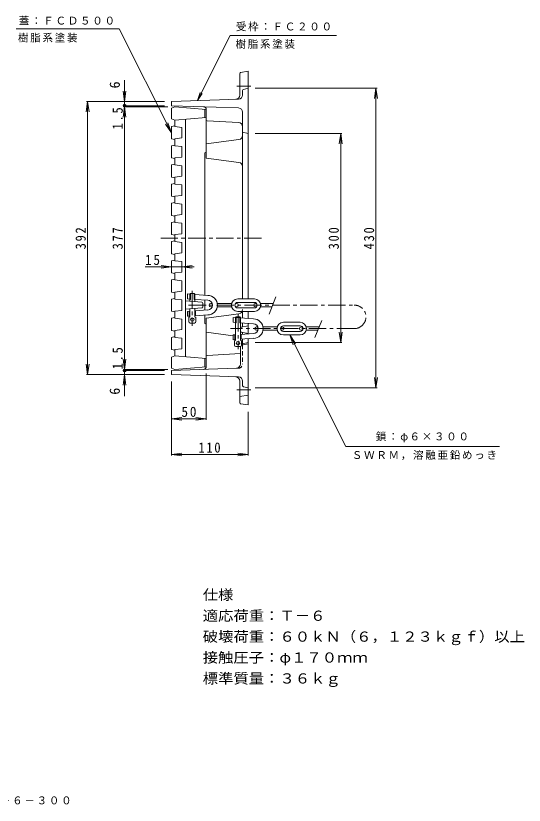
# Model space of a CAD drawing. Units: millimetres, scale not verified. Extents: x -624 to 844, y -686 to 448.
# Drawn here: x 116 to 844, y -686 to 447 of the extents above; entities that cross this region are included whole.
import ezdxf
from ezdxf.enums import TextEntityAlignment as Align

# ---------------------------------------------------------------- set-up
doc = ezdxf.new("R2010")
doc.units = ezdxf.units.MM
doc.header["$LTSCALE"] = 5
doc.header["$PDMODE"] = 32
doc.header["$PDSIZE"] = 4
doc.linetypes.add('CHAIN1', pattern=[8, 5, -1, 1, -1])
doc.linetypes.add('DASHED1', pattern=[1.8, 1.2, -0.6])
for name, color, linetype, lineweight in [('A-1_ピット', 2, 'Continuous', 9), ('A-2_蓋', 3, 'Continuous', 9), ('A-4_寸法', 7, 'Continuous', 9), ('A-5_仕様文', 7, 'Continuous', 9), ('A-F', 7, 'Continuous', 9)]:
    doc.layers.add(name, color=color, linetype=linetype, lineweight=lineweight)
doc.layers.add('A-E', color=2, linetype='Continuous')
doc.layers.add('F-F', color=7, linetype='Continuous')
doc.styles.add('ＭＳ ゴシック', font='')
doc.styles.get('ＭＳ ゴシック').set_extended_font_data('MS Gothic')

msp = doc.modelspace()

# ---------------------------------------------------------------- linework, layer by layer
at = {"layer": 'A-1_ピット'}
for p, q in [((436.7, 333.558), (436.7, 364.627)), ((448.7, 367.898), (437.953, 366.106)), ((448.7, 41.148), (448.7, 367.898)), ((440.7, 333.695), (440.7, 340.227)), ((441.836, 341.682), (448.7, 343.398)), ((338.7, 324.398), (434.905, 327.699)), ((338.7, 324.398), (338.7, 318.398)), ((338.7, 318.398), (434.905, 315.096)), ((388.7, 298.214), (388.7, 312.817)), ((440.7, 309.1), (440.7, 41.148)), ((390.113, 296.716), (435.045, 294.124)), ((440.7, 280.398), (448.7, 278.398)), ((435.471, 269.72), (388.7, 263.657)), ((440.7, 23.148), (440.7, 13.534)), ((448.7, 12.974), (448.7, 23.148)), ((438.932, 0.622), (448.7, 2.398)), ((440.7, 6.534), (440.7, 0.943)), ((448.7, 5.974), (448.7, -8.602)), ((448.7, -8.998), (448.7, 5.974)), ((427.2, -11.852), (388.7, -6.861)), ((437.7, -0.854), (437.7, -18.252)), ((438.932, -6.826), (448.7, -8.602)), ((440.7, -7.148), (440.7, -9.557)), ((440.7, -16.557), (440.7, -25.057)), ((440.7, -23.602), (448.7, -21.602)), ((448.7, -111.102), (448.7, -15.998)), ((437.7, -27.252), (437.7, -52.408)), ((439.2, -25.33), (448.7, -23.602)), ((388.7, -56.022), (388.7, -41.418)), ((390.113, -39.921), (437.7, -37.176)), ((338.7, -61.602), (431.906, -58.404)), ((338.7, -67.602), (338.7, -61.602)), ((338.7, -67.602), (434.905, -70.903)), ((436.7, -76.763), (436.7, -107.832)), ((440.7, -76.9), (440.7, -83.431)), ((441.836, -84.886), (448.7, -86.602)), ((436.7, -99.102), (448.7, -97.102)), ((448.7, -111.102), (437.953, -109.311))]:
    msp.add_line(p, q, dxfattribs=at)
at = {"layer": 'A-1_ピット', "linetype": 'CHAIN1'}
for p, q in [((452.7, 346.398), (432.7, 346.398)), ((452.7, -89.602), (432.7, -89.602))]:
    msp.add_line(p, q, dxfattribs=at)
at = {"layer": 'A-1_ピット', "linetype": 'DASHED1'}
for p, q in [((440.7, -25.057), (440.7, -52.305)), ((431.905, -58.404), (434.905, -58.301))]:
    msp.add_line(p, q, dxfattribs=at)
at = {"layer": 'A-1_ピット'}
for points in [[(388.7, 263.657), (388.7, 243.138), (435.471, 237.076)], [(388.7, -6.861), (388.7, 13.657), (435.471, 19.72)]]:
    msp.add_lwpolyline(points, dxfattribs=at)
for centre, radius, start, end in [((438.2, 364.627), 1.5, 99.46231, 180), ((442.2, 340.227), 1.5, 104.03624, 180), ((430.7, 333.558), 6, 271.96503, 0), ((434.7, 333.695), 6, 271.9651, 0), ((384.7, 312.817), 4, 0, 88.03473), ((434.7, 309.1), 6, 0, 88.03473), ((390.2, 298.214), 1.5, 180, 266.69812), ((434.7, 288.134), 6, 0, 86.69812), ((434.7, 275.67), 6, 277.38602, 0), ((434.7, 231.125), 6, 0, 82.61398), ((434.7, 25.67), 6, 277.38602, 0), ((439.2, -0.854), 1.5, 100.3045, 180), ((439.2, -5.351), 1.5, 180, 259.6955), ((434.7, -18.875), 6, 0, 22.39267), ((390.2, -41.418), 1.5, 93.30186, 180), ((384.7, -56.022), 4, 271.96526, 0), ((431.7, -52.408), 6, 271.9651, 0), ((430.7, -76.763), 6, 0, 88.0349), ((434.7, -76.9), 6, 0, 88.03474), ((442.2, -83.431), 1.5, 180, 255.96376), ((438.2, -107.832), 1.5, 180, 260.53767)]:
    msp.add_arc(centre, radius, start, end, dxfattribs=at)
at = {"layer": 'A-1_ピット', "linetype": 'DASHED1'}
msp.add_arc((434.7, -52.305), 6, 271.96526, 0, dxfattribs=at)
at = {"layer": 'A-2_蓋'}
for p, q in [((338.7, 314.898), (343.7, 316.898)), ((338.7, 314.898), (338.7, 299.398)), ((343.7, 316.898), (388.7, 312.961)), ((386.7, 301.16), (386.7, 313.136)), ((388.7, 251.786), (388.7, 312.961)), ((343.7, 297.398), (338.7, 299.398)), ((343.7, 297.398), (388.7, 301.335)), ((343.7, 297.398), (343.7, 288.398)), ((358.7, 298.71), (358.7, -41.915)), ((343.7, 289.398), (338.7, 288.398)), ((338.7, 288.398), (338.7, 270.898)), ((343.7, 288.398), (353.7, 287.21)), ((353.7, 287.21), (353.7, 272.085)), ((353.7, 272.085), (343.7, 270.898)), ((338.7, 270.898), (343.7, 269.898)), ((343.7, 261.898), (338.7, 260.898)), ((338.7, 260.898), (338.7, 243.398)), ((343.7, 270.898), (343.7, 260.898)), ((343.7, 260.898), (353.7, 259.71)), ((353.7, 259.71), (353.7, 244.585)), ((386.7, 250.786), (388.7, 251.786)), ((386.7, 46.389), (386.7, 250.786)), ((338.7, 243.398), (343.7, 242.398)), ((353.7, 244.585), (343.7, 243.398)), ((343.7, 243.398), (343.7, 233.398)), ((343.7, 234.398), (338.7, 233.398)), ((338.7, 233.398), (338.7, 215.898)), ((343.7, 233.398), (353.7, 232.21)), ((353.7, 232.21), (353.7, 217.085)), ((338.7, 215.898), (343.7, 214.898)), ((343.7, 206.898), (338.7, 205.898)), ((338.7, 205.898), (338.7, 188.398)), ((343.7, 205.898), (353.7, 204.71)), ((353.7, 204.71), (353.7, 189.585)), ((338.7, 188.398), (343.7, 187.398)), ((353.7, 189.585), (343.7, 188.398)), ((343.7, 188.398), (343.7, 178.398)), ((343.7, 179.398), (338.7, 178.398)), ((338.7, 178.398), (338.7, 160.898)), ((343.7, 178.398), (353.7, 177.21)), ((353.7, 177.21), (353.7, 162.085)), ((338.7, 160.898), (343.7, 159.898)), ((353.7, 162.085), (343.7, 160.898)), ((343.7, 160.898), (343.7, 150.898)), ((343.7, 151.898), (338.7, 150.898)), ((338.7, 150.898), (338.7, 133.398)), ((343.7, 150.898), (353.7, 149.71)), ((353.7, 149.71), (353.7, 134.585)), ((338.7, 133.398), (343.7, 132.398)), ((353.7, 134.585), (343.7, 133.398)), ((343.7, 133.398), (343.7, 123.397)), ((338.7, 123.397), (343.7, 124.398)), ((338.7, 105.898), (338.7, 123.397)), ((353.7, 122.21), (343.7, 123.397)), ((353.7, 107.085), (353.7, 122.21)), ((343.7, 104.898), (338.7, 105.898)), ((343.7, 105.898), (353.7, 107.085)), ((343.7, 95.898), (343.7, 105.898)), ((338.7, 95.898), (343.7, 96.898)), ((338.7, 78.398), (338.7, 95.898)), ((353.7, 94.71), (343.7, 95.898)), ((353.7, 79.585), (353.7, 94.71)), ((343.7, 78.398), (353.7, 79.585)), ((343.7, 77.398), (338.7, 78.398)), ((338.7, 68.398), (343.7, 69.398)), ((338.7, 50.898), (338.7, 68.398)), ((343.7, 68.398), (343.7, 78.398)), ((353.7, 67.21), (343.7, 68.398)), ((353.7, 52.085), (353.7, 67.21)), ((343.7, 49.898), (338.7, 50.898)), ((343.7, 50.898), (353.7, 52.085)), ((361.7, 48.137), (361.7, 41.137)), ((361.7, 48.137), (365.2, 47.892)), ((366.2, 48.892), (365.2, 47.892)), ((365.2, 47.892), (365.2, 37.628)), ((371.2, 48.892), (366.2, 48.892)), ((366.2, 48.892), (366.2, 40.403)), ((371.2, 48.892), (371.2, 40.403)), ((371.2, 48.892), (372.2, 47.892)), ((372.2, 47.892), (372.2, 37.068)), ((372.2, 47.403), (390.7, 46.109)), ((338.7, 40.898), (343.7, 41.898)), ((338.7, 23.398), (338.7, 40.898)), ((353.7, 24.585), (353.7, 39.71)), ((382.32, 36.258), (358.7, 38.148)), ((361.7, 41.137), (365.2, 40.892)), ((366.2, 40.403), (365.2, 40.403)), ((372.2, 40.403), (371.2, 40.403)), ((372.2, 40.403), (390.7, 39.109)), ((383.7, 29.532), (383.7, 34.763)), ((386.7, 24.906), (386.7, 39.389)), ((397.238, 34.648), (395.2, 34.648)), ((425.054, 34.648), (404.475, 34.648)), ((432.2, 34.648), (430.577, 34.648)), ((457.7, 41.148), (433.7, 41.148)), ((457.7, 36.148), (433.7, 36.148)), ((459.2, 34.648), (460.823, 34.648)), ((466.346, 34.648), (484.937, 34.648)), ((478.881, 19.222), (488.603, 43.985)), ((343.7, 22.398), (338.7, 23.398)), ((343.7, 23.398), (353.7, 24.585)), ((343.7, 13.398), (343.7, 23.398)), ((382.32, 28.037), (358.7, 26.148)), ((361.7, 23.158), (365.2, 23.403)), ((361.7, 23.158), (361.7, 16.158)), ((364.2, 23.333), (364.2, 16.333)), ((365.2, 26.668), (365.2, 15.408)), ((372.2, 27.228), (372.2, 15.408)), ((372.2, 23.892), (390.7, 25.186)), ((373.2, 23.962), (373.2, 16.962)), ((397.238, 29.648), (395.2, 29.648)), ((425.054, 29.648), (404.475, 29.648)), ((432.2, 29.648), (430.577, 29.648)), ((457.7, 28.148), (433.7, 28.148)), ((457.7, 23.148), (433.7, 23.148)), ((459.2, 29.648), (460.823, 29.648)), ((466.346, 29.648), (482.974, 29.648)), ((338.7, 13.398), (343.7, 14.398)), ((338.7, -4.102), (338.7, 13.398)), ((353.7, 12.21), (343.7, 13.398)), ((353.7, -2.915), (353.7, 12.21)), ((361.7, 16.158), (365.2, 16.403)), ((365.2, 15.408), (363.7, 14.408)), ((363.7, 14.408), (363.7, 8.408)), ((372.2, 16.892), (390.7, 18.186)), ((372.2, 15.408), (373.7, 14.408)), ((373.7, 14.408), (373.7, 8.408)), ((386.7, 6.01), (386.7, 17.906)), ((427.2, 14.478), (427.2, 7.478)), ((427.2, 14.478), (431.7, 14.163)), ((431.7, 15.233), (430.7, 14.233)), ((437.7, 14.233), (430.7, 14.233)), ((430.7, -18.252), (430.7, 14.233)), ((431.7, 15.233), (431.7, 6.743)), ((436.7, 15.233), (431.7, 15.233)), ((436.7, 15.233), (437.7, 14.233)), ((436.7, 15.233), (436.7, 7.747)), ((436.7, 13.813), (456.2, 12.45)), ((437.7, 14.233), (437.7, -18.252)), ((371.7, 6.408), (365.7, 6.408)), ((386.7, 6.01), (388.7, 5.01)), ((427.2, 7.478), (431.7, 7.163)), ((431.7, 6.743), (430.7, 6.743)), ((436.7, 7.671), (436.7, 6.743)), ((436.7, 6.813), (456.2, 5.45)), ((437.7, 6.743), (436.7, 6.743)), ((462.738, 0.988), (460.7, 0.988)), ((490.554, 0.988), (469.975, 0.988)), ((497.7, 0.988), (496.078, 0.988)), ((523.2, 7.488), (499.2, 7.488)), ((523.2, 2.488), (499.2, 2.488)), ((524.7, 0.988), (526.322, 0.988)), ((531.845, 0.988), (550.437, 0.988)), ((544.381, -14.437), (554.103, 10.325)), ((343.7, -5.102), (338.7, -4.102)), ((343.7, -4.102), (353.7, -2.915)), ((343.7, -14.102), (343.7, -4.102)), ((427.2, -10.501), (430.7, -10.257)), ((427.2, -10.501), (427.2, -17.501)), ((429.7, -10.327), (429.7, -17.327)), ((437.7, -9.767), (456.2, -8.473)), ((438.7, -9.697), (438.7, -16.697)), ((462.738, -4.012), (460.7, -4.012)), ((490.554, -4.012), (469.975, -4.012)), ((497.7, -4.012), (496.078, -4.012)), ((523.2, -5.512), (499.2, -5.512)), ((523.2, -10.512), (499.2, -10.512)), ((524.7, -4.012), (526.322, -4.012)), ((531.846, -4.012), (548.474, -4.012)), ((338.7, -14.102), (343.7, -13.102)), ((338.7, -31.602), (338.7, -14.102)), ((353.7, -15.29), (343.7, -14.102)), ((353.7, -30.415), (353.7, -15.29)), ((427.2, -17.501), (430.7, -17.257)), ((430.7, -18.252), (429.2, -19.252)), ((429.2, -19.252), (429.2, -25.252)), ((437.7, -16.767), (456.2, -15.473)), ((343.7, -32.602), (338.7, -31.602)), ((343.7, -31.602), (353.7, -30.415)), ((343.7, -40.602), (343.7, -31.602)), ((437.2, -27.252), (431.2, -27.252)), ((343.7, -40.602), (338.7, -42.602)), ((338.7, -58.102), (338.7, -42.602)), ((343.7, -40.602), (388.7, -44.539)), ((386.7, -56.34), (386.7, -44.364)), ((338.7, -58.102), (343.7, -60.102))]:
    msp.add_line(p, q, dxfattribs=at)
at = {"layer": 'A-2_蓋', "linetype": 'CHAIN1'}
for p, q in [((467.866, 128.398), (323.7, 128.398)), ((368.7, 52.892), (368.7, 2.408)), ((363.314, 32.148), (600.754, 32.148)), ((434.2, 19.233), (434.2, -31.252)), ((600.754, -1.512), (423.2, -1.512))]:
    msp.add_line(p, q, dxfattribs=at)
at = {"layer": 'A-2_蓋'}
for points in [[(353.7, 217.085), (343.7, 215.898), (343.7, 205.898)], [(353.7, 39.71), (343.7, 40.898), (343.7, 50.898)], [(343.7, -60.102), (388.7, -56.165), (388.7, 5.01)], [(437.7, -18.252), (439.2, -19.252), (439.2, -25.252)]]:
    msp.add_lwpolyline(points, dxfattribs=at)
for centre in [(395.2, 32.148), (432.2, 32.148), (459.2, 32.148), (368.7, 11.408), (460.7, -1.512), (497.7, -1.512), (524.7, -1.512), (434.2, -22.252)]:
    msp.add_circle(centre, 2.5, dxfattribs=at)
for centre, radius, start, end in [((390.7, 32.148), 14, 270, 90), ((382.2, 34.763), 1.5, 0, 85.42609), ((390.7, 32.148), 7, 270, 90), ((433.7, 32.148), 9, 90, 270), ((433.7, 32.148), 4, 90, 270), ((457.7, 32.148), 9, 270, 90), ((457.7, 32.148), 4, 270, 90), ((382.2, 29.532), 1.5, 274.57393, 0), ((456.2, -1.512), 14, 270, 90), ((365.7, 8.408), 2, 180, 270), ((371.7, 8.408), 2, 270, 0), ((456.2, -1.512), 7, 270, 90), ((499.2, -1.512), 9, 90, 270), ((499.2, -1.512), 4, 90, 270), ((523.2, -1.512), 9, 270, 90), ((523.2, -1.512), 4, 270, 90), ((431.2, -25.252), 2, 180, 270), ((437.2, -25.252), 2, 270, 0)]:
    msp.add_arc(centre, radius, start, end, dxfattribs=at)
at = {"layer": 'A-2_蓋', "linetype": 'CHAIN1'}
msp.add_arc((600.754, 15.318), 16.83, 270, 90, dxfattribs=at)
at = {"layer": 'A-4_寸法'}
msp.add_line((371.149, 87.148), (301.269, 87.148), dxfattribs=at)
at = {"layer": 'A-5_仕様文'}
for p, q in [((116.284, 428.795), (263.685, 428.795)), ((338.7, 279.648), (263.685, 428.795)), ((375.996, 325.69), (423.014, 419.173)), ((423.014, 419.173), (575.309, 419.173)), ((588.761, -170.53), (508.279, -10.512)), ((588.761, -170.53), (808.772, -170.53))]:
    msp.add_line(p, q, dxfattribs=at)
at = {"layer": 'A-F'}
for p, q in [((271.634, 318.398), (271.634, 355.1)), ((458.7, 343.398), (633.464, 343.398)), ((631.964, 343.398), (630.006, 328.526)), ((631.964, -86.602), (631.964, 343.398)), ((631.964, 343.398), (633.922, 328.526)), ((271.634, 324.398), (269.676, 339.269)), ((271.634, 324.398), (273.592, 339.269)), ((375.996, 325.69), (380.107, 337.495)), ((375.996, 325.69), (383.022, 336.029)), ((218.636, 324.398), (216.679, 309.526)), ((328.7, 324.398), (217.136, 324.398)), ((218.636, -67.602), (218.636, 324.398)), ((218.636, 324.398), (220.594, 309.526)), ((328.7, 318.398), (270.134, 318.398)), ((271.634, 316.898), (271.634, 318.398)), ((271.634, 316.898), (269.676, 302.026)), ((333.7, 316.898), (270.134, 316.898)), ((271.634, -60.102), (271.634, 316.898)), ((271.634, 316.898), (273.592, 302.026)), ((338.7, 279.648), (330.268, 292.054)), ((338.7, 279.648), (333.767, 293.813)), ((458.7, 278.398), (582.856, 278.398)), ((581.356, 278.398), (579.398, 263.526)), ((581.356, -21.602), (581.356, 278.398)), ((581.356, 278.398), (583.314, 263.526)), ((338.7, 87.148), (323.828, 89.106)), ((338.7, 87.148), (323.828, 85.19)), ((353.7, 87.148), (368.572, 89.106)), ((353.7, 87.148), (368.572, 85.19)), ((508.279, -10.512), (516.71, -22.918)), ((508.279, -10.512), (513.212, -24.677)), ((581.356, -21.602), (579.398, -6.731)), ((581.356, -21.602), (583.314, -6.731)), ((458.7, -21.602), (582.856, -21.602)), ((271.634, -60.102), (269.676, -45.23)), ((271.634, -60.102), (273.592, -45.23)), ((218.636, -67.602), (216.679, -52.731)), ((218.636, -67.602), (220.594, -52.731)), ((328.7, -67.602), (217.136, -67.602)), ((271.634, -67.602), (269.676, -82.474)), ((333.7, -60.102), (270.134, -60.102)), ((328.7, -61.602), (270.134, -61.602)), ((271.634, -60.102), (271.634, -61.602)), ((271.634, -61.602), (271.634, -98.305)), ((271.634, -67.602), (273.592, -82.474)), ((388.7, -66.022), (388.7, -132.422)), ((338.7, -77.602), (338.7, -183.718)), ((631.964, -86.602), (630.006, -71.731)), ((631.964, -86.602), (633.922, -71.731)), ((458.7, -86.602), (633.464, -86.602)), ((448.7, -121.102), (448.7, -183.718)), ((338.7, -130.922), (353.571, -128.964)), ((338.7, -130.922), (388.7, -130.922)), ((338.7, -130.922), (353.571, -132.88)), ((338.7, -140.922), (338.7, -132.422)), ((388.7, -130.922), (373.828, -128.964)), ((388.7, -130.922), (373.828, -132.88)), ((338.7, -182.218), (353.571, -180.26)), ((448.7, -182.218), (433.828, -180.26)), ((338.7, -182.218), (448.7, -182.218)), ((338.7, -182.218), (353.571, -184.176)), ((448.7, -182.218), (433.828, -184.176))]:
    msp.add_line(p, q, dxfattribs=at)
for p in [(271.634, 318.398), (271.634, -61.602)]:
    msp.add_point(p, dxfattribs=at)

# ---------------------------------------------------------------- texts
at = {"layer": 'A-4_寸法', "color": 2, "insert": (300.859, 89.648), "char_height": 14.66, "attachment_point": 7, "style": 'ＭＳ ゴシック'}
msp.add_mtext('\\T1.27;\\W0.95;15', dxfattribs=at)
at = {"layer": 'A-5_仕様文', "char_height": 11, "attachment_point": 7, "style": 'ＭＳ ゴシック'}
for s, insert in [('\\T1.17;蓋：ＦＣＤ５００', (120.015, 434.133)), ('\\T1.17;受枠：ＦＣ２００', (431.104, 425.162)), ('\\T1.17;樹脂系塗装', (118.829, 409.043)), ('\\T1.17;樹脂系塗装', (430.628, 400.041)), ('\\T1.17;鎖：φ６×３００', (631.617, -164.901)), ('\\T1.17;ＳＷＲＭ，溶融亜鉛めっき', (597.34, -190.213))]:
    msp.add_mtext(s, dxfattribs=dict(at, insert=insert))
at = {"layer": 'A-E', "style": 'ＭＳ ゴシック', "width": 1.1}
for s, p in [('仕様', (383.59, -395.295)), ('適応荷重：Ｔ－６', (383.59, -425.295)), ('破壊荷重：６０ｋＮ（６，１２３ｋｇｆ）以上', (383.59, -455.295)), ('接触圧子：φ１７０ｍｍ', (383.59, -485.295)), ('標準質量：３６ｋｇ', (383.59, -515.295))]:
    msp.add_text(s, height=14.66, dxfattribs=at).set_placement(p, align=Align.BOTTOM_LEFT)
at = {"layer": 'A-F', "color": 2, "style": 'ＭＳ ゴシック'}
for p in [(269.134, 343.186), (269.134, -96.391)]:
    msp.add_text('6', height=14.66, rotation=90, dxfattribs=at).set_placement(p, align=Align.BOTTOM_LEFT)
at = {"layer": 'A-F', "color": 2, "char_height": 14.66, "attachment_point": 7, "rotation": 90, "style": 'ＭＳ ゴシック'}
for s, insert in [('\\T1.27;\\W0.9;1.5', (269.134, 284.321)), ('\\T1.27;\\W0.9;392', (216.136, 112.148)), ('\\T1.27;\\W0.9;377', (269.134, 112.148)), ('\\T1.27;\\W0.9;300', (578.856, 112.148)), ('\\T1.27;\\W0.9;430', (629.464, 112.148)), ('\\T1.27;\\W0.9;1.5', (269.134, -60.025))]:
    msp.add_mtext(s, dxfattribs=dict(at, insert=insert))
at = {"layer": 'A-F', "color": 2, "char_height": 14.66, "attachment_point": 7, "style": 'ＭＳ ゴシック'}
for s, insert in [('\\T1.27;\\W0.95;50', (353.075, -128.422)), ('\\T1.27;\\W0.9;110', (377.45, -179.718))]:
    msp.add_mtext(s, dxfattribs=dict(at, insert=insert))
at = {"layer": 'F-F', "insert": (-416.167, -685.524), "char_height": 11, "attachment_point": 7, "style": 'ＭＳ ゴシック'}
msp.add_mtext('\\T1.17;\u3000\u3000\u3000\u3000\u3000\u3000\u3000\u3000\u3000\u3000\u3000集水桝\u3000受枠付\u3000鋳鉄製みぞ蓋\u3000ＧＲＣ－６－３００', dxfattribs=at)

doc.saveas('drawing.dxf')
